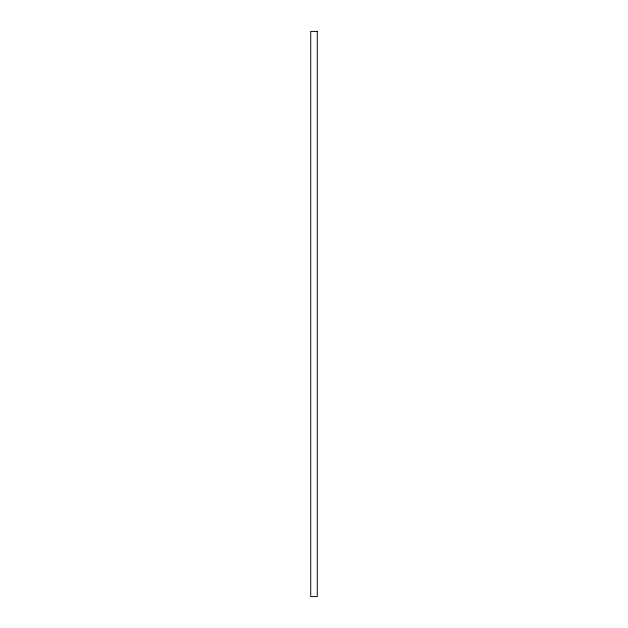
<?xml version="1.0" encoding="UTF-8"?>
<svg xmlns="http://www.w3.org/2000/svg" width="628" height="628" viewBox="0 0 628 628"><rect width="100%" height="100%" fill="white"/><g stroke="black" fill="none" stroke-linecap="round" stroke-linejoin="round"><path stroke-width="0.94" d="M317.273 31.4L310.727 31.4L310.727 596.6L317.273 596.6L317.273 31.4"/></g></svg>
